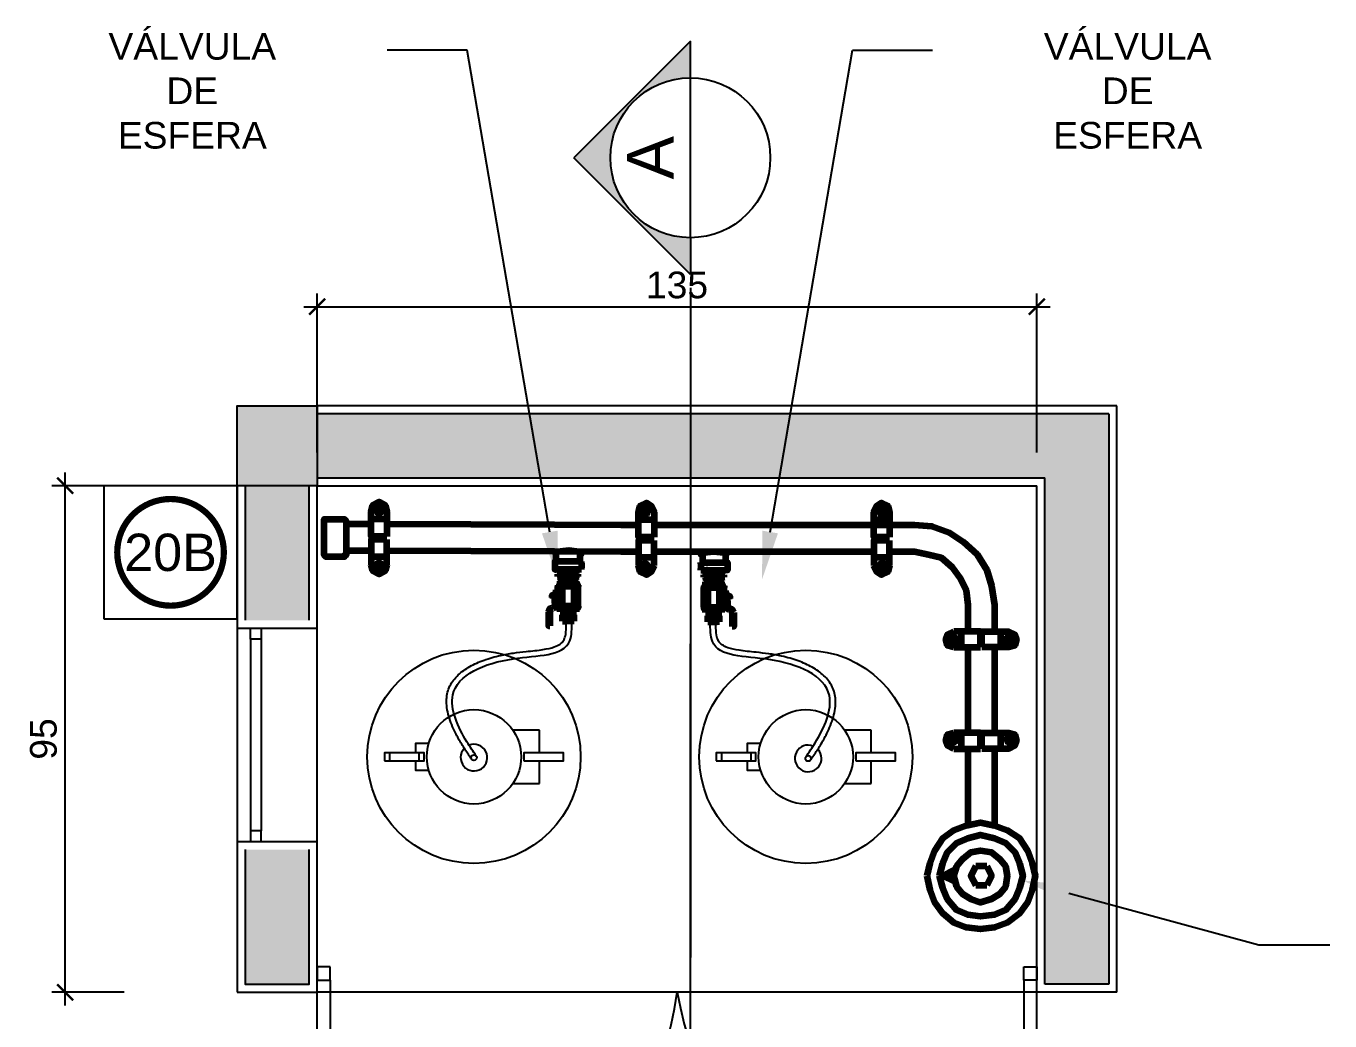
# Model space of a CAD drawing. Header units: millimetres. Extents: x 4161 to 13726, y 828 to 4470.
# Drawn here: x 9017.6 to 9262.2, y 3333.3 to 3519.8 of the extents above; entities that cross this region are included whole.
import ezdxf
from ezdxf import colors
from ezdxf.entities.mleader import LeaderData, LeaderLine
from ezdxf.enums import TextEntityAlignment as Align
from ezdxf.math import Vec2, Vec3

# ---------------------------------------------------------------- set-up
doc = ezdxf.new("R2010")
doc.units = ezdxf.units.MM
doc.header["$LTSCALE"] = 10
doc.linetypes.add('DASHDOT', pattern=[25.4, 12.7, -6.35, 0, -6.35])
doc.linetypes.add('DASHEDX2', pattern=[38.1, 25.4, -12.7])
for name, color, linetype in [('01', 1, 'Continuous'), ('25-dim1', 1, 'Continuous'), ('25-Símbolos_Gráficos', 1, 'Continuous'), ('AR-ESQ', 2, 'Continuous'), ('ARQ-EQP-VISTA', 1, 'Continuous'), ('AUX_01', 1, 'Continuous'), ('cabine', 1, 'Continuous'), ('cotas indicativas', 1, 'Continuous')]:
    doc.layers.add(name, color=color, linetype=linetype)
doc.layers.add('P', color=250, linetype='Continuous', lineweight=100)
doc.styles.add('ARIAL', font='arial.ttf', dxfattribs={"height": 0.2})
doc.styles.add('Arial2', font='arial.ttf')
doc.styles.add('r80', font='arial.ttf')
doc.styles.get("Standard").update_dxf_attribs({"font": 'arial.ttf'})
doc.dimstyles.new('cadnorma_dim1', dxfattribs={"dimscale": 0, "dimtxt": 2, "dimasz": 1.2, "dimexe": 1, "dimexo": 2.5, "dimgap": 0.6, "dimtad": 1, "dimdec": 1, "dimdsep": 46, "dimtxsty": 'r80', "dimblk": 'ARCHTICK', "dimblk1": 'ARCHTICK', "dimblk2": 'ARCHTICK', "dimcen": -1, "dimdle": 1, "dimclrd": 1, "dimclre": 1, "dimclrt": 2, "dimaunit": 1, "dimazin": 0, "dimtfac": 1, "dimtix": 1, "dimtmove": 2, "dimatfit": 0, "dimfxl": 1, "dimarcsym": 0})

# ---------------------------------------------------------------- blocks, each defined once
blk = doc.blocks.new('_ArchTick')
at = {"color": 0, "linetype": 'ByBlock', "const_width": 0.15}
blk.add_lwpolyline([(-0.5, -0.5), (0.5, 0.5)], dxfattribs=at)
blk = doc.blocks.new('*D17')
at = {"layer": '25-dim1', "color": 1, "lineweight": -2, "transparency": 16777216}
for p, q in [((9024.93, 3336.13), (9024.93, 3436.13)), ((9051, 3433.63), (9022.43, 3433.63)), ((9036, 3338.63), (9022.43, 3338.63))]:
    blk.add_line(p, q, dxfattribs=at)
at = {"layer": 'Defpoints', "color": 0, "transparency": 16777216}
for p in [(9024.93, 3433.63), (9057.25, 3433.63), (9042.25, 3338.63)]:
    blk.add_point(p, dxfattribs=at)
at = {"layer": '25-dim1', "color": 1, "lineweight": -2, "transparency": 16777216, "xscale": 3, "yscale": 3, "zscale": 3}
for p, rotation in [((9024.93, 3433.63), 90), ((9024.93, 3338.63), 270)]:
    blk.add_blockref('_ArchTick', p, dxfattribs=dict(at, rotation=rotation))
at = {"layer": '25-dim1', "color": 2, "transparency": 16777216, "insert": (9020.87, 3386.13), "char_height": 5, "attachment_point": 5, "rotation": 90, "style": 'r80'}
blk.add_mtext('95', dxfattribs=at)
blk = doc.blocks.new('*D23')
at = {"layer": 'cabine', "color": 1, "lineweight": -2, "transparency": 16777216}
for p, q in [((9072.19, 3439.88), (9072.19, 3469.69)), ((9207.19, 3439.88), (9207.19, 3469.69)), ((9069.69, 3467.19), (9209.69, 3467.19))]:
    blk.add_line(p, q, dxfattribs=at)
at = {"layer": 'Defpoints', "color": 0, "transparency": 16777216}
for p in [(9207.19, 3467.19), (9072.19, 3433.63), (9207.19, 3433.63)]:
    blk.add_point(p, dxfattribs=at)
at = {"layer": 'cabine', "color": 1, "lineweight": -2, "transparency": 16777216, "xscale": 3, "yscale": 3, "zscale": 3, "rotation": 180}
blk.add_blockref('_ArchTick', (9072.19, 3467.19), dxfattribs=at)
at = {"layer": 'cabine', "color": 1, "lineweight": -2, "transparency": 16777216, "xscale": 3, "yscale": 3, "zscale": 3}
blk.add_blockref('_ArchTick', (9207.19, 3467.19), dxfattribs=at)
at = {"layer": 'cabine', "color": 2, "transparency": 16777216, "insert": (9139.69, 3471.24), "char_height": 5, "attachment_point": 5, "style": 'r80'}
blk.add_mtext('135', dxfattribs=at)
blk = doc.blocks.new('Extintor')
at = {"layer": 'cabine', "linetype": 'DASHEDX2'}
blk.add_lwpolyline([(-250, -125), (0, -125), (0, 125), (-250, 125)], close=True, dxfattribs=at)
at = {"layer": 'cabine', "color": 1, "ltscale": 5, "const_width": 11.6}
blk.add_lwpolyline([(-225, 0, 1), (-25, 0, 1), (-225, 0, 1.12211)], format="xyb", dxfattribs=at)
at = {"layer": 'cabine', "color": 1, "ltscale": 5, "style": 'ARIAL'}
blk.add_text('20B', height=70, dxfattribs=at).set_placement((-125, 0), align=Align.MIDDLE_CENTER)
blk = doc.blocks.new('B190')
at = {"layer": 'cabine', "color": 252, "ltscale": 5}
for p, q in [((245.6, 99.4), (146.2, 99.4)), ((245.6, 14.9), (245.6, 99.4)), ((-316.2, 14.9), (-316.2, -14.9)), ((-206.9, 14.9), (-206.9, -14.9)), ((245.6, -99.4), (245.6, -14.9)), ((146.2, -99.4), (245.6, -99.4))]:
    blk.add_line(p, q, dxfattribs=at)
for points in [[(-170.1, 49.2), (-170.1, 49.7), (-219.8, 49.7), (-219.8, 14.9)], [(-219.8, -14.9), (-219.8, -49.7), (-170.1, -49.7), (-170.1, -49.2)]]:
    blk.add_lwpolyline(points, dxfattribs=at)
for points in [[(-336.1, -14.9), (-187, -14.9), (-187, 14.9), (-336.1, 14.9)], [(187, -14.9), (336.1, -14.9), (336.1, 14.9), (187, 14.9)]]:
    blk.add_lwpolyline(points, close=True, dxfattribs=at)
at = {"layer": 'cabine', "color": 5}
for radius in [400, 177]:
    blk.add_circle((0, 0), radius, dxfattribs=at)
blk = doc.blocks.new('*U9')
h = blk.add_hatch(color=1)
h.dxf.hatch_style = 1
h.paths.add_polyline_path([(0, 0.875), (0.875, 0), (0.6, 0, 1), (-0.6, 0), (-0.875, 0)])
at = {"color": 1}
for p, q in [((-0.875, 0), (0, 0.875)), ((0.875, 0), (0, 0.875)), ((-0.6, 0), (-0.875, 0)), ((0.6, 0), (0.875, 0))]:
    blk.add_line(p, q, dxfattribs=at)
at = {"color": 6, "linetype": 'DASHDOT'}
blk.add_line((-0.975, 0), (-6, 0), dxfattribs=at)
at = {"color": 4}
blk.add_line((-0.6, 0), (0.6, 0), dxfattribs=at)
at = {"color": 2}
blk.add_circle((0, 0), 0.6, dxfattribs=at)
for tag, height, p in [('NUM_CORTE', 0.35, (0, 0.3)), ('NUM_prancha', 0.2, (0, -0.25))]:
    blk.add_attdef(tag, text='', height=height).set_placement(p, align=Align.MIDDLE_CENTER)
blk = doc.blocks.new('*U8')
h = blk.add_hatch(color=1)
h.dxf.hatch_style = 1
h.paths.add_polyline_path([(0, 0.875), (-0.875, 0), (-0.6, 0, -1), (0.6, 0), (0.875, 0)])
at = {"color": 1}
for p, q in [((-0.875, 0), (0, 0.875)), ((0.875, 0), (0, 0.875)), ((-0.6, 0), (-0.875, 0)), ((0.6, 0), (0.875, 0))]:
    blk.add_line(p, q, dxfattribs=at)
at = {"color": 4}
blk.add_line((0.6, 0), (-0.6, 0), dxfattribs=at)
at = {"color": 6, "linetype": 'DASHDOT'}
blk.add_line((0.975, 0), (6, 0), dxfattribs=at)
at = {"color": 2}
blk.add_circle((0, 0), 0.6, dxfattribs=at)
for tag, height, p in [('NUM_CORTE', 0.35, (0, 0.3)), ('NUM_prancha', 0.2, (0, -0.25))]:
    blk.add_attdef(tag, text='', height=height).set_placement(p, align=Align.MIDDLE_CENTER)

msp = doc.modelspace()

# ---------------------------------------------------------------- hatches: boundary and pattern name
at = {"layer": 'ARQ-EQP-VISTA', "ltscale": 10}
msp.add_hatch(color=252, dxfattribs=at).paths.add_polyline_path([(9072.19, 3448.63), (9057.19, 3448.63), (9057.19, 3433.63), (9072.19, 3433.63)])
h = msp.add_hatch(color=252, dxfattribs=at)
h.paths.add_polyline_path([(9208.69, 3435.13), (9220.69, 3435.13), (9220.69, 3340.13), (9208.69, 3340.13)])
h.paths.add_polyline_path([(9220.69, 3435.13), (9220.69, 3447.13), (9072.19, 3447.13), (9072.19, 3435.13)])
h.paths.add_polyline_path([(9058.69, 3408.38), (9070.69, 3408.38), (9070.69, 3433.63), (9058.69, 3433.63)])
h.paths.add_polyline_path([(9070.69, 3365.38), (9058.69, 3365.38), (9058.69, 3340.13), (9070.69, 3340.13)])

# ---------------------------------------------------------------- linework, layer by layer
at = {"color": 3, "linetype": 'Continuous'}
for points in [[(9059.71, 3406.88), (9061.71, 3406.88), (9061.71, 3404.86), (9059.71, 3404.86)], [(9059.71, 3366.88), (9061.71, 3366.88), (9061.71, 3368.9), (9059.71, 3368.9)]]:
    msp.add_lwpolyline(points, close=True, dxfattribs=at)
for centre in [(9101.6, 3382.63), (9164.29, 3382.48)]:
    msp.add_circle(centre, 0.53)
for centre, start, end in [((9101.6, 3382.63), 136.3946, 111.8985), ((9164.29, 3382.48), 68.1015, 43.6054)]:
    msp.add_arc(centre, 2.5, start, end)
for points, knots in [([(9101.17, 3382.33), (9100.96, 3382.62), (9100.76, 3382.92), (9100.13, 3383.83), (9099.72, 3384.46), (9098.89, 3385.81), (9098.49, 3386.53), (9097.62, 3388.29), (9097.18, 3389.34), (9096.58, 3391.47), (9096.41, 3392.55), (9096.48, 3394.04), (9096.54, 3394.47), (9096.76, 3395.3), (9096.91, 3395.7), (9097.48, 3396.85), (9098.02, 3397.53), (9099.29, 3398.74), (9100.03, 3399.26), (9101.66, 3400.18), (9102.55, 3400.58), (9104.47, 3401.27), (9105.52, 3401.57), (9107.38, 3401.98), (9108.19, 3402.13), (9109.8, 3402.36), (9110.6, 3402.45), (9112.5, 3402.65), (9113.58, 3402.75), (9115.35, 3403.03), (9116.07, 3403.19), (9117.09, 3403.55), (9117.45, 3403.73), (9118.03, 3404.12), (9118.24, 3404.34), (9118.48, 3404.71), (9118.54, 3404.83), (9118.65, 3405.12), (9118.7, 3405.28), (9118.84, 3405.9), (9118.89, 3406.45), (9118.92, 3407.43), (9118.92, 3407.82), (9118.92, 3408.23)], [0, 0, 0, 0, 1.100972, 1.100972, 3.302915, 3.302915, 5.504859, 5.504859, 8.468843, 8.468843, 11.432828, 11.432828, 12.646241, 12.646241, 13.859655, 13.859655, 16.321878, 16.321878, 18.784101, 18.784101, 21.246325, 21.246325, 23.839444, 23.839444, 25.738586, 25.738586, 27.637728, 27.637728, 30.390903, 30.390903, 32.692071, 32.692071, 34.354684, 34.354684, 36.017297, 36.017297, 36.772955, 36.772955, 37.528614, 37.528614, 39.309106, 39.309106, 40.427009, 40.427009, 40.427009, 40.427009]), ([(9102.04, 3382.93), (9101.45, 3383.78), (9099.13, 3387.11), (9094.87, 3396.69), (9107.83, 3402.18), (9119.96, 3401.48), (9119.98, 3406.88), (9119.98, 3408.23)], [0, 0, 0, 0, 3.181369, 12.393404, 25.583687, 36.727616, 40.427009, 40.427009, 40.427009, 40.427009]), ([(9163.85, 3382.78), (9164.45, 3383.64), (9166.76, 3386.96), (9171.02, 3396.54), (9158.06, 3402.03), (9145.93, 3401.34), (9145.92, 3406.73), (9145.91, 3408.08)], [0, 0, 0, 0, 3.181369, 12.393404, 25.583687, 36.727616, 40.427009, 40.427009, 40.427009, 40.427009]), ([(9164.72, 3382.18), (9164.93, 3382.47), (9165.14, 3382.77), (9165.76, 3383.68), (9166.18, 3384.31), (9167, 3385.67), (9167.41, 3386.39), (9168.27, 3388.14), (9168.71, 3389.2), (9169.31, 3391.32), (9169.49, 3392.4), (9169.41, 3393.89), (9169.35, 3394.32), (9169.13, 3395.15), (9168.98, 3395.55), (9168.41, 3396.7), (9167.88, 3397.39), (9166.6, 3398.59), (9165.86, 3399.12), (9164.23, 3400.03), (9163.35, 3400.43), (9161.42, 3401.13), (9160.37, 3401.42), (9158.51, 3401.84), (9157.71, 3401.98), (9156.09, 3402.21), (9155.29, 3402.3), (9153.39, 3402.5), (9152.31, 3402.6), (9150.54, 3402.88), (9149.82, 3403.04), (9148.8, 3403.4), (9148.44, 3403.58), (9147.87, 3403.97), (9147.65, 3404.19), (9147.41, 3404.56), (9147.35, 3404.69), (9147.24, 3404.97), (9147.19, 3405.13), (9147.05, 3405.75), (9147.01, 3406.3), (9146.97, 3407.28), (9146.97, 3407.68), (9146.97, 3408.08)], [0, 0, 0, 0, 1.100972, 1.100972, 3.302915, 3.302915, 5.504859, 5.504859, 8.468843, 8.468843, 11.432828, 11.432828, 12.646241, 12.646241, 13.859655, 13.859655, 16.321878, 16.321878, 18.784101, 18.784101, 21.246325, 21.246325, 23.839444, 23.839444, 25.738586, 25.738586, 27.637728, 27.637728, 30.390903, 30.390903, 32.692071, 32.692071, 34.354684, 34.354684, 36.017297, 36.017297, 36.772955, 36.772955, 37.528614, 37.528614, 39.309106, 39.309106, 40.427009, 40.427009, 40.427009, 40.427009])]:
    msp.add_open_spline(points, degree=3, knots=knots)
at = {"layer": '01', "color": 251}
for p, q in [((9220.69, 3447.13), (9072.19, 3447.13)), ((9072.19, 3447.13), (9072.19, 3435.13)), ((9220.69, 3447.13), (9220.69, 3340.13)), ((9072.19, 3435.13), (9208.69, 3435.13)), ((9208.69, 3435.13), (9208.69, 3435.13)), ((9208.69, 3340.13), (9208.69, 3435.13)), ((9220.69, 3340.13), (9208.69, 3340.13))]:
    msp.add_line(p, q, dxfattribs=at)
for points in [[(9070.69, 3408.38), (9070.69, 3433.63), (9058.69, 3433.63), (9058.69, 3408.38)], [(9058.69, 3365.38), (9058.69, 3340.13), (9070.69, 3340.13), (9070.69, 3365.38)]]:
    msp.add_lwpolyline(points, dxfattribs=at)
at = {"layer": 'AR-ESQ'}
for p, q in [((9059.71, 3404.86), (9059.71, 3368.9)), ((9061.71, 3404.86), (9061.71, 3368.9))]:
    msp.add_line(p, q, dxfattribs=at)
at = {"layer": 'cabine', "color": 1}
for p, q in [((9222.19, 3448.63), (9072.19, 3448.63)), ((9222.19, 3338.63), (9222.19, 3448.63)), ((9057.19, 3433.63), (9057.19, 3406.88)), ((9072.19, 3406.88), (9072.19, 3433.63)), ((9072.19, 3433.63), (9207.19, 3433.63)), ((9207.19, 3338.63), (9207.19, 3433.63)), ((9057.19, 3406.88), (9072.19, 3406.88)), ((9057.19, 3406.88), (9057.19, 3366.88)), ((9072.19, 3366.88), (9072.19, 3406.88)), ((9057.19, 3366.88), (9057.19, 3338.63)), ((9057.19, 3366.88), (9072.19, 3366.88)), ((9072.19, 3338.63), (9072.19, 3366.88)), ((9072.19, 3280.17), (9072.19, 3340.92)), ((9074.62, 3340.92), (9074.62, 3280.17)), ((9204.76, 3340.92), (9204.76, 3280.17)), ((9207.19, 3280.17), (9207.19, 3340.92)), ((9057.19, 3338.63), (9072.19, 3338.63)), ((9222.19, 3338.63), (9207.19, 3338.63))]:
    msp.add_line(p, q, dxfattribs=at)
msp.add_lwpolyline([(9072.19, 3433.63), (9057.19, 3433.63), (9057.19, 3448.63), (9072.19, 3448.63)], close=True, dxfattribs=at)
for points in [[(9074.62, 3343.42), (9072.19, 3343.42), (9072.19, 3340.92), (9074.62, 3340.92), (9074.62, 3343.42)], [(9204.76, 3343.42), (9207.19, 3343.42), (9207.19, 3340.92), (9204.76, 3340.92), (9204.76, 3343.42)]]:
    msp.add_lwpolyline(points, dxfattribs=at)
at = {"layer": 'cabine', "linetype": 'Continuous'}
msp.add_lwpolyline([(9207.19, 3338.63), (9072.19, 3338.63)], dxfattribs=at)
at = {"layer": 'cabine', "color": 1}
for centre, radius, start, end in [((9069.57, 3348.26), 70.78, 274.0936, 352.1783), ((9213.74, 3352.46), 75.33, 190.577, 263.1512)]:
    msp.add_arc(centre, radius, start, end, dxfattribs=at)
at = {"layer": 'cotas indicativas', "linetype": 'ByBlock', "lineweight": -2}
msp.add_line((9248.82, 3347.51), (9262.15, 3347.51), dxfattribs=at)
msp.add_lwpolyline([(9213.16, 3357.24), (9248.82, 3347.51)], dxfattribs=at)
at = {"layer": 'cotas indicativas'}
msp.add_solid([(9212.77, 3355.79), (9204.48, 3359.61), (9213.55, 3358.69)], dxfattribs=at)
at = {"layer": 'P', "color": 0, "linetype": 'Continuous'}
for points in [[(9085.26, 3424.11), (9082.32, 3424.11), (9082.32, 3428.81), (9082.61, 3429.99), (9083.79, 3430.58), (9084.96, 3429.99), (9085.26, 3428.81), (9085.26, 3424.11)], [(9083.49, 3428.81), (9083.49, 3429.4), (9083.79, 3429.4), (9084.08, 3429.4), (9084.08, 3428.52), (9083.79, 3428.52), (9083.49, 3428.52), (9083.49, 3428.81)], [(9083.49, 3428.81), (9083.49, 3429.4), (9083.79, 3429.4), (9084.08, 3429.4), (9084.38, 3428.81), (9084.08, 3428.52), (9083.79, 3428.52), (9083.49, 3428.52), (9083.49, 3428.81)], [(9083.49, 3428.52), (9083.49, 3428.81), (9083.49, 3429.4), (9084.08, 3429.4), (9084.38, 3428.81), (9084.08, 3428.52), (9083.49, 3428.52)], [(9135.42, 3423.96), (9132.48, 3423.96), (9132.48, 3428.67), (9132.77, 3429.84), (9133.95, 3430.43), (9134.83, 3429.84), (9135.42, 3428.67), (9135.42, 3423.96)], [(9133.06, 3428.67), (9133.36, 3429.25), (9133.95, 3429.25), (9133.95, 3429.25), (9134.24, 3428.67), (9133.95, 3428.37), (9133.95, 3428.37), (9133.36, 3428.37), (9133.06, 3428.67)], [(9133.36, 3428.37), (9133.06, 3428.67), (9133.36, 3429.25), (9133.95, 3429.25), (9134.24, 3428.67), (9133.95, 3428.37), (9133.36, 3428.37)], [(9133.36, 3428.67), (9133.36, 3429.25), (9133.95, 3429.25), (9133.95, 3429.25), (9134.24, 3428.67), (9133.95, 3428.37), (9133.95, 3428.37), (9133.36, 3428.37), (9133.36, 3428.67)], [(9179.53, 3423.96), (9176.59, 3423.96), (9176.59, 3428.67), (9177.18, 3429.84), (9178.06, 3430.43), (9179.24, 3429.84), (9179.53, 3428.67), (9179.53, 3423.96)], [(9177.77, 3428.67), (9178.06, 3429.25), (9178.06, 3429.25), (9178.65, 3429.25), (9178.65, 3428.37), (9178.06, 3428.37), (9178.06, 3428.37), (9177.77, 3428.67)], [(9177.77, 3428.67), (9177.77, 3429.25), (9178.06, 3429.25), (9178.65, 3429.25), (9178.94, 3428.67), (9178.65, 3428.37), (9178.06, 3428.37), (9177.77, 3428.37), (9177.77, 3428.67)], [(9178.06, 3428.37), (9177.77, 3428.67), (9178.06, 3429.25), (9178.35, 3429.25), (9178.94, 3428.67), (9178.35, 3428.37), (9178.06, 3428.37)], [(9073.79, 3427.34), (9077.32, 3427.34), (9077.61, 3427.05), (9077.61, 3420.58), (9077.32, 3420.58), (9077.32, 3420.28), (9073.79, 3420.28), (9073.49, 3420.58), (9073.49, 3427.34), (9073.79, 3427.34)], [(9077.61, 3426.46), (9082.32, 3426.46)], [(9085.26, 3427.34), (9082.32, 3427.34)], [(9084.08, 3428.52), (9083.49, 3428.52)], [(9085.26, 3426.46), (9132.48, 3426.31)], [(9129.15, 3426.31), (9132.48, 3426.31)], [(9135.42, 3427.2), (9132.48, 3427.2)], [(9133.95, 3428.37), (9133.65, 3428.37)], [(9135.42, 3426.31), (9176.59, 3426.31)], [(9174.24, 3426.31), (9184.24, 3426.31)], [(9179.53, 3427.2), (9176.59, 3427.2)], [(9178.35, 3428.37), (9178.06, 3428.37)], [(9179.53, 3426.31), (9184.24, 3426.31), (9187.47, 3426.02), (9190.71, 3424.84), (9193.35, 3423.08), (9196, 3420.73), (9197.77, 3417.78), (9198.65, 3414.84), (9199.24, 3411.31), (9199.24, 3406.31)], [(9077.61, 3421.46), (9082.32, 3421.46)], [(9085.26, 3423.52), (9082.32, 3423.52), (9082.32, 3418.81)], [(9085.26, 3418.81), (9085.26, 3423.52)], [(9085.26, 3421.46), (9132.48, 3421.31)], [(9121.75, 3421.17), (9119.39, 3421.46), (9116.75, 3421.17)], [(9135.42, 3423.37), (9132.48, 3423.37), (9132.48, 3418.67)], [(9135.42, 3418.67), (9135.42, 3423.37)], [(9179.53, 3423.37), (9176.59, 3423.37), (9176.59, 3418.67)], [(9179.53, 3418.67), (9179.53, 3423.37)], [(9085.26, 3420.28), (9082.32, 3420.28)], [(9083.49, 3418.81), (9083.49, 3418.23), (9084.08, 3418.23), (9084.08, 3418.81), (9083.79, 3419.11), (9083.49, 3418.81), (9083.49, 3418.81)], [(9084.08, 3419.11), (9083.49, 3419.11)], [(9083.49, 3418.81), (9083.49, 3418.23), (9083.79, 3417.93), (9084.08, 3418.23), (9084.38, 3418.81), (9084.08, 3419.11), (9083.49, 3419.11), (9083.49, 3418.81)], [(9083.49, 3419.11), (9083.49, 3418.81), (9083.49, 3418.23), (9084.08, 3418.23), (9084.38, 3418.81), (9084.08, 3419.11), (9083.49, 3419.11)], [(9117.04, 3420.87), (9116.75, 3421.17)], [(9117.04, 3419.4), (9117.04, 3419.4), (9116.75, 3419.4), (9116.75, 3419.11)], [(9116.75, 3419.11), (9116.75, 3418.23)], [(9117.04, 3419.4), (9117.04, 3420.87)], [(9121.75, 3419.4), (9117.04, 3419.4)], [(9121.75, 3421.17), (9121.75, 3420.87), (9121.45, 3420.87), (9121.45, 3419.4)], [(9121.45, 3419.4), (9121.45, 3419.4)], [(9121.75, 3419.11), (9121.75, 3419.4), (9121.75, 3419.4)], [(9121.75, 3419.11), (9121.75, 3418.23)], [(9129.15, 3421.31), (9132.48, 3421.31)], [(9135.42, 3420.14), (9132.48, 3420.14)], [(9133.06, 3418.67), (9133.36, 3418.08), (9133.95, 3417.78), (9133.95, 3418.08), (9134.24, 3418.67), (9133.95, 3418.96), (9133.36, 3418.96), (9133.06, 3418.67)], [(9133.36, 3418.96), (9133.06, 3418.67), (9133.36, 3418.08), (9133.95, 3418.08), (9134.24, 3418.67), (9133.95, 3418.96), (9133.36, 3418.96)], [(9133.36, 3418.67), (9133.36, 3418.08), (9133.95, 3418.08), (9134.24, 3418.67), (9133.95, 3418.67), (9133.95, 3418.96), (9133.36, 3418.67), (9133.36, 3418.67)], [(9133.95, 3418.96), (9133.65, 3418.96)], [(9135.42, 3421.31), (9176.59, 3421.31)], [(9144.15, 3421.02), (9146.5, 3421.31), (9149.15, 3421.02)], [(9144.15, 3421.02), (9144.15, 3420.73), (9144.44, 3420.73), (9144.44, 3419.25)], [(9144.15, 3419.25), (9148.85, 3419.25)], [(9144.15, 3418.96), (9144.15, 3419.25), (9144.15, 3419.25)], [(9144.15, 3418.96), (9144.15, 3418.08)], [(9144.44, 3419.25), (9144.44, 3419.25)], [(9148.85, 3420.73), (9149.15, 3421.02)], [(9148.85, 3419.25), (9148.85, 3420.73)], [(9148.85, 3419.25), (9148.85, 3419.25), (9149.15, 3419.25), (9149.15, 3418.96)], [(9149.15, 3418.96), (9149.15, 3418.08)], [(9179.53, 3420.14), (9176.59, 3420.14)], [(9177.77, 3418.67), (9178.06, 3418.08), (9178.65, 3418.08), (9178.65, 3418.67), (9178.06, 3418.96), (9178.06, 3418.67), (9177.77, 3418.67)], [(9177.77, 3418.67), (9177.77, 3418.08), (9178.06, 3417.78), (9178.65, 3418.08), (9178.94, 3418.67), (9178.65, 3418.96), (9177.77, 3418.96), (9177.77, 3418.67)], [(9178.06, 3418.96), (9177.77, 3418.67), (9178.06, 3418.08), (9178.35, 3418.08), (9178.94, 3418.67), (9178.35, 3418.96), (9178.06, 3418.96)], [(9178.35, 3418.96), (9178.06, 3418.96)], [(9179.53, 3421.31), (9184.24, 3421.31), (9186.88, 3420.73), (9189.24, 3420.14), (9191.29, 3418.37), (9192.77, 3416.31), (9193.94, 3413.96), (9194.24, 3411.31), (9194.24, 3406.31)], [(9085.26, 3418.81), (9084.96, 3417.64), (9083.79, 3417.05), (9082.61, 3417.64), (9082.32, 3418.81)], [(9116.75, 3418.23), (9116.75, 3417.93), (9117.04, 3417.93)], [(9121.75, 3417.93), (9117.04, 3417.93)], [(9117.33, 3417.05), (9117.92, 3417.2), (9118.51, 3417.05)], [(9117.33, 3416.61), (9117.33, 3417.05)], [(9118.51, 3416.61), (9117.92, 3416.46), (9117.33, 3416.61)], [(9120.72, 3417.64), (9117.92, 3417.34), (9117.78, 3417.2), (9117.78, 3417.2)], [(9117.78, 3416.46), (9117.78, 3416.46), (9117.92, 3416.46)], [(9117.92, 3417.64), (9120.72, 3417.93)], [(9117.92, 3417.93), (9118.22, 3417.78)], [(9118.22, 3417.78), (9117.92, 3417.64)], [(9117.92, 3417.64), (9120.72, 3417.64)], [(9118.22, 3417.64), (9117.92, 3417.64), (9117.92, 3417.34)], [(9117.92, 3417.64), (9118.22, 3417.64)], [(9117.92, 3417.2), (9120.72, 3417.2)], [(9118.22, 3416.02), (9117.92, 3416.17), (9117.92, 3416.46)], [(9117.92, 3416.46), (9120.72, 3416.46)], [(9117.92, 3416.46), (9120.72, 3416.17)], [(9118.51, 3417.05), (9119.25, 3417.2), (9119.98, 3417.05)], [(9118.51, 3416.61), (9118.51, 3417.05)], [(9119.98, 3416.61), (9119.25, 3416.46), (9118.51, 3416.61)], [(9119.98, 3417.05), (9120.72, 3417.2), (9121.16, 3417.05)], [(9119.98, 3416.61), (9119.98, 3417.05)], [(9121.16, 3416.61), (9120.72, 3416.46), (9119.98, 3416.61)], [(9120.42, 3417.93), (9120.72, 3417.93)], [(9120.72, 3417.93), (9120.42, 3417.78)], [(9120.42, 3417.78), (9120.72, 3417.64)], [(9120.57, 3417.64), (9120.72, 3417.64), (9120.72, 3417.34)], [(9120.72, 3417.64), (9120.57, 3417.64)], [(9120.57, 3416.02), (9120.72, 3416.17), (9120.72, 3416.46)], [(9120.86, 3417.2), (9120.86, 3417.2), (9120.72, 3417.34)], [(9120.72, 3416.46), (9120.86, 3416.46), (9120.86, 3416.46)], [(9121.16, 3416.61), (9121.16, 3417.05)], [(9121.75, 3417.93), (9121.75, 3417.93), (9121.75, 3418.23)], [(9135.42, 3418.67), (9134.83, 3417.49), (9133.95, 3416.9), (9132.77, 3417.49), (9132.48, 3418.67)], [(9144.15, 3417.78), (9144.15, 3417.78), (9144.15, 3418.08)], [(9144.15, 3417.78), (9148.85, 3417.78)], [(9145.91, 3416.9), (9145.18, 3417.05), (9144.74, 3416.9)], [(9144.74, 3416.46), (9144.74, 3416.9)], [(9144.74, 3416.46), (9145.18, 3416.31), (9145.91, 3416.46)], [(9145.03, 3417.05), (9145.03, 3417.05), (9145.18, 3417.2)], [(9145.47, 3417.78), (9145.18, 3417.78)], [(9147.97, 3417.49), (9145.18, 3417.78)], [(9145.18, 3417.78), (9145.47, 3417.64)], [(9145.47, 3417.64), (9145.18, 3417.49)], [(9147.97, 3417.49), (9145.18, 3417.49)], [(9145.32, 3417.49), (9145.18, 3417.49), (9145.18, 3417.2)], [(9145.18, 3417.49), (9145.32, 3417.49)], [(9145.18, 3417.49), (9147.97, 3417.2), (9148.12, 3417.05), (9148.12, 3417.05)], [(9147.97, 3417.05), (9145.18, 3417.05)], [(9147.38, 3416.9), (9146.65, 3417.05), (9145.91, 3416.9)], [(9145.91, 3416.46), (9145.91, 3416.9)], [(9145.91, 3416.46), (9146.65, 3416.31), (9147.38, 3416.46)], [(9148.56, 3416.9), (9147.97, 3417.05), (9147.38, 3416.9)], [(9147.38, 3416.46), (9147.38, 3416.9)], [(9147.38, 3416.46), (9147.97, 3416.31), (9148.56, 3416.46)], [(9147.97, 3417.78), (9147.68, 3417.64)], [(9147.68, 3417.64), (9147.97, 3417.49)], [(9147.68, 3417.49), (9147.97, 3417.49), (9147.97, 3417.2)], [(9147.97, 3417.49), (9147.68, 3417.49)], [(9148.56, 3416.46), (9148.56, 3416.9)], [(9149.15, 3418.08), (9149.15, 3417.78), (9148.85, 3417.78)], [(9179.53, 3418.67), (9179.24, 3417.49), (9178.06, 3416.9), (9177.18, 3417.49), (9176.59, 3418.67)], [(9117.04, 3413.08), (9117.04, 3414.11)], [(9117.04, 3413.08), (9117.04, 3414.11)], [(9117.04, 3414.11), (9117.04, 3414.11)], [(9117.33, 3414.99), (9117.63, 3414.99), (9117.63, 3415.14), (9117.63, 3414.99)], [(9117.33, 3414.99), (9117.33, 3414.7), (9117.63, 3414.7)], [(9121.16, 3414.7), (9117.33, 3414.7)], [(9117.33, 3413.37), (9117.33, 3414.7)], [(9118.07, 3414.99), (9117.48, 3414.99)], [(9118.07, 3414.7), (9117.48, 3414.7)], [(9117.92, 3415.14), (9117.63, 3415.14), (9117.92, 3415.14)], [(9117.63, 3414.7), (9117.63, 3414.99)], [(9117.63, 3414.99), (9117.92, 3414.99)], [(9117.63, 3412.78), (9117.63, 3414.7)], [(9117.92, 3414.7), (9117.63, 3414.7)], [(9117.78, 3415.73), (9120.86, 3415.73)], [(9117.78, 3415.14), (9117.78, 3415.73)], [(9117.78, 3412.78), (9117.78, 3414.7)], [(9117.92, 3416.17), (9120.72, 3416.02)], [(9118.22, 3415.87), (9117.92, 3416.02)], [(9117.92, 3416.02), (9118.22, 3416.02)], [(9117.92, 3416.02), (9120.72, 3415.87)], [(9119.1, 3415.73), (9117.92, 3415.87), (9118.22, 3415.73)], [(9117.92, 3415.87), (9118.22, 3415.87)], [(9117.92, 3414.7), (9117.92, 3415.14), (9117.92, 3414.99)], [(9117.92, 3414.99), (9118.22, 3414.99)], [(9117.92, 3412.78), (9117.92, 3414.7)], [(9118.22, 3414.7), (9117.92, 3414.7)], [(9118.07, 3412.78), (9118.07, 3414.7)], [(9118.22, 3414.7), (9118.22, 3414.99)], [(9118.22, 3412.78), (9118.22, 3414.7)], [(9118.22, 3412.78), (9118.22, 3414.7)], [(9118.36, 3414.7), (9118.36, 3415.73)], [(9120.28, 3414.7), (9120.28, 3415.73)], [(9120.42, 3416.02), (9120.72, 3416.02)], [(9120.72, 3415.87), (9120.42, 3416.02)], [(9120.42, 3415.73), (9120.72, 3415.87)], [(9120.42, 3414.7), (9120.42, 3414.99)], [(9120.42, 3414.99), (9120.72, 3414.99)], [(9120.42, 3412.93), (9120.42, 3414.7), (9120.42, 3412.93)], [(9120.72, 3414.7), (9120.42, 3414.7)], [(9120.72, 3416.02), (9120.57, 3416.02)], [(9121.16, 3414.99), (9120.57, 3414.99)], [(9120.57, 3412.93), (9120.57, 3414.7)], [(9121.16, 3414.7), (9120.57, 3414.7)], [(9120.72, 3415.14), (9120.72, 3414.7)], [(9120.72, 3414.99), (9120.72, 3415.14)], [(9121.01, 3415.14), (9120.72, 3415.14)], [(9121.01, 3415.14), (9120.72, 3415.14)], [(9120.72, 3414.99), (9121.01, 3414.99)], [(9120.72, 3414.99), (9121.01, 3414.99)], [(9120.72, 3412.93), (9120.72, 3414.7)], [(9121.01, 3414.7), (9120.72, 3414.7)], [(9120.86, 3415.14), (9120.86, 3415.73)], [(9120.86, 3412.93), (9120.86, 3414.7)], [(9121.16, 3414.99), (9121.01, 3414.99), (9121.01, 3415.14), (9121.01, 3414.99)], [(9121.01, 3414.7), (9121.01, 3414.99)], [(9121.16, 3414.99), (9121.16, 3414.7), (9121.01, 3414.7)], [(9121.01, 3412.93), (9121.01, 3414.7)], [(9121.16, 3411.02), (9121.16, 3414.7)], [(9144.74, 3414.84), (9144.88, 3414.84), (9144.88, 3414.99), (9144.88, 3414.84)], [(9144.74, 3414.84), (9144.74, 3414.55), (9144.88, 3414.55)], [(9144.74, 3414.84), (9145.32, 3414.84)], [(9144.74, 3414.55), (9148.56, 3414.55)], [(9144.74, 3414.55), (9145.32, 3414.55)], [(9144.74, 3410.87), (9144.74, 3414.55)], [(9144.88, 3414.99), (9145.18, 3414.99)], [(9144.88, 3414.99), (9145.18, 3414.99)], [(9144.88, 3414.55), (9144.88, 3414.84)], [(9145.18, 3414.84), (9144.88, 3414.84)], [(9145.18, 3414.84), (9144.88, 3414.84)], [(9144.88, 3412.78), (9144.88, 3414.55)], [(9144.88, 3414.55), (9145.18, 3414.55)], [(9145.18, 3416.31), (9145.03, 3416.31), (9145.03, 3416.31)], [(9148.12, 3415.58), (9145.03, 3415.58)], [(9145.03, 3414.99), (9145.03, 3415.58)], [(9145.03, 3412.78), (9145.03, 3414.55)], [(9145.32, 3415.87), (9145.18, 3416.02), (9145.18, 3416.31)], [(9147.97, 3416.31), (9145.18, 3416.31)], [(9147.97, 3416.31), (9145.18, 3416.02)], [(9147.97, 3416.02), (9145.18, 3415.87)], [(9145.47, 3415.87), (9145.18, 3415.87)], [(9145.18, 3415.87), (9145.32, 3415.87)], [(9147.97, 3415.87), (9145.18, 3415.73)], [(9145.18, 3415.73), (9145.47, 3415.87)], [(9145.47, 3415.58), (9145.18, 3415.73)], [(9145.18, 3414.99), (9145.18, 3414.55)], [(9145.18, 3414.84), (9145.18, 3414.99)], [(9145.47, 3414.84), (9145.18, 3414.84)], [(9145.18, 3412.78), (9145.18, 3414.55)], [(9145.18, 3414.55), (9145.47, 3414.55)], [(9145.32, 3412.78), (9145.32, 3414.55)], [(9145.47, 3414.55), (9145.47, 3414.84)], [(9145.47, 3412.78), (9145.47, 3414.55), (9145.47, 3412.78)], [(9145.62, 3414.55), (9145.62, 3415.58)], [(9146.79, 3415.58), (9147.97, 3415.73), (9147.68, 3415.58)], [(9147.53, 3414.55), (9147.53, 3415.58)], [(9147.68, 3415.87), (9147.97, 3416.02), (9147.97, 3416.31)], [(9147.68, 3415.73), (9147.97, 3415.87)], [(9147.97, 3415.87), (9147.68, 3415.87)], [(9147.97, 3415.73), (9147.68, 3415.73)], [(9147.68, 3414.55), (9147.68, 3414.84)], [(9147.97, 3414.84), (9147.68, 3414.84)], [(9147.68, 3412.64), (9147.68, 3414.55)], [(9147.68, 3412.64), (9147.68, 3414.55)], [(9147.68, 3414.55), (9147.97, 3414.55)], [(9147.82, 3414.84), (9148.41, 3414.84)], [(9147.82, 3412.64), (9147.82, 3414.55)], [(9147.82, 3414.55), (9148.41, 3414.55)], [(9148.12, 3416.31), (9148.12, 3416.31), (9147.97, 3416.31)], [(9147.97, 3414.55), (9147.97, 3414.99), (9147.97, 3414.84)], [(9147.97, 3414.99), (9148.26, 3414.99), (9147.97, 3414.99)], [(9148.26, 3414.84), (9147.97, 3414.84)], [(9147.97, 3412.64), (9147.97, 3414.55)], [(9147.97, 3414.55), (9148.26, 3414.55)], [(9148.12, 3414.99), (9148.12, 3415.58)], [(9148.12, 3412.64), (9148.12, 3414.55)], [(9148.56, 3414.84), (9148.26, 3414.84), (9148.26, 3414.99), (9148.26, 3414.84)], [(9148.26, 3414.55), (9148.26, 3414.84)], [(9148.56, 3414.84), (9148.56, 3414.55), (9148.26, 3414.55)], [(9148.26, 3412.64), (9148.26, 3414.55)], [(9148.56, 3413.23), (9148.56, 3414.55)], [(9116.45, 3413.08), (9116.3, 3413.08), (9116.3, 3412.64)], [(9116.3, 3413.08), (9116.3, 3413.08)], [(9116.3, 3412.64), (9116.3, 3412.64), (9116.3, 3413.08)], [(9116.3, 3413.08), (9116.45, 3413.08)], [(9116.75, 3412.64), (9116.3, 3412.64)], [(9116.3, 3412.64), (9116.45, 3412.64)], [(9116.45, 3413.23), (9116.75, 3413.23), (9116.75, 3413.08)], [(9116.45, 3413.08), (9116.45, 3413.23)], [(9116.45, 3412.64), (9116.45, 3413.08)], [(9116.75, 3412.64), (9116.75, 3413.08), (9116.45, 3413.08)], [(9116.45, 3412.49), (9116.45, 3413.08)], [(9116.45, 3412.49), (9116.45, 3412.64)], [(9116.75, 3412.49), (9116.45, 3412.49)], [(9116.75, 3413.37), (9117.04, 3413.37)], [(9116.75, 3411.61), (9116.75, 3413.37)], [(9116.75, 3412.49), (9116.75, 3413.08)], [(9116.75, 3412.64), (9116.75, 3412.49)], [(9116.75, 3412.2), (9116.75, 3411.17)], [(9117.33, 3413.08), (9116.89, 3413.08), (9116.89, 3412.64)], [(9116.89, 3412.64), (9117.33, 3412.64)], [(9117.04, 3413.23), (9117.33, 3413.23)], [(9117.04, 3412.2), (9117.04, 3412.64)], [(9117.04, 3412.2), (9117.04, 3412.64)], [(9117.04, 3412.49), (9117.33, 3412.49)], [(9117.04, 3412.2), (9117.04, 3412.2)], [(9117.04, 3412.2), (9117.04, 3411.17)], [(9117.33, 3412.34), (9117.33, 3413.37)], [(9117.33, 3413.37), (9117.33, 3413.23), (9117.33, 3413.23)], [(9117.33, 3413.08), (9117.33, 3413.08), (9117.33, 3413.08)], [(9117.33, 3412.64), (9117.33, 3412.64), (9117.33, 3412.49)], [(9117.33, 3412.49), (9117.33, 3412.34)], [(9118.22, 3411.02), (9117.33, 3411.02), (9117.33, 3412.34)], [(9117.63, 3411.02), (9117.63, 3412.78)], [(9117.78, 3411.02), (9117.78, 3412.78)], [(9117.92, 3411.02), (9117.92, 3412.78)], [(9118.07, 3411.02), (9118.07, 3412.78)], [(9118.22, 3411.02), (9118.22, 3412.78)], [(9118.22, 3411.02), (9118.22, 3412.78)], [(9120.42, 3411.02), (9120.42, 3412.93), (9120.42, 3411.02)], [(9120.57, 3411.02), (9120.57, 3412.93)], [(9120.72, 3411.02), (9120.72, 3412.93)], [(9120.86, 3411.02), (9120.86, 3412.93)], [(9121.01, 3411.02), (9121.01, 3412.93)], [(9144.88, 3410.87), (9144.88, 3412.78)], [(9145.03, 3410.87), (9145.03, 3412.78)], [(9145.18, 3410.87), (9145.18, 3412.78)], [(9145.32, 3410.87), (9145.32, 3412.78)], [(9145.47, 3410.87), (9145.47, 3412.78), (9145.47, 3410.87)], [(9147.68, 3410.87), (9147.68, 3412.64)], [(9147.68, 3410.87), (9147.68, 3412.64)], [(9147.68, 3410.87), (9148.56, 3410.87), (9148.56, 3412.2)], [(9147.82, 3410.87), (9147.82, 3412.64)], [(9147.97, 3410.87), (9147.97, 3412.64)], [(9148.12, 3410.87), (9148.12, 3412.64)], [(9148.26, 3410.87), (9148.26, 3412.64)], [(9148.56, 3412.2), (9148.56, 3413.23)], [(9148.56, 3413.23), (9148.56, 3413.08), (9148.56, 3413.08)], [(9148.85, 3413.08), (9148.56, 3413.08)], [(9148.56, 3412.93), (9149, 3412.93), (9149, 3412.49)], [(9148.56, 3412.93), (9148.56, 3412.93), (9148.56, 3412.93)], [(9149, 3412.49), (9148.56, 3412.49)], [(9148.56, 3412.49), (9148.56, 3412.49), (9148.56, 3412.34)], [(9148.85, 3412.34), (9148.56, 3412.34)], [(9148.56, 3412.34), (9148.56, 3412.2)], [(9148.85, 3412.93), (9148.85, 3413.96)], [(9148.85, 3412.93), (9148.85, 3413.96)], [(9148.85, 3413.96), (9148.85, 3413.96)], [(9149.15, 3413.23), (9148.85, 3413.23)], [(9148.85, 3412.05), (9148.85, 3412.49)], [(9148.85, 3412.05), (9148.85, 3412.49)], [(9148.85, 3412.05), (9148.85, 3412.05)], [(9148.85, 3412.05), (9148.85, 3411.02)], [(9149.15, 3411.46), (9149.15, 3413.23)], [(9149.44, 3413.08), (9149.15, 3413.08), (9149.15, 3412.93)], [(9149.15, 3412.49), (9149.15, 3412.93), (9149.44, 3412.93)], [(9149.15, 3412.34), (9149.15, 3412.93)], [(9149.15, 3412.49), (9149.59, 3412.49)], [(9149.15, 3412.49), (9149.15, 3412.34)], [(9149.15, 3412.34), (9149.44, 3412.34)], [(9149.15, 3412.05), (9149.15, 3411.02)], [(9149.44, 3412.93), (9149.44, 3413.08)], [(9149.44, 3412.49), (9149.44, 3412.93)], [(9149.44, 3412.93), (9149.59, 3412.93), (9149.59, 3412.49)], [(9149.59, 3412.93), (9149.44, 3412.93)], [(9149.44, 3412.34), (9149.44, 3412.93)], [(9149.59, 3412.49), (9149.44, 3412.49)], [(9149.44, 3412.34), (9149.44, 3412.49)], [(9149.59, 3412.93), (9149.59, 3412.93)], [(9149.59, 3412.49), (9149.59, 3412.49), (9149.59, 3412.93)], [(9115.57, 3409.99), (9115.86, 3410.58), (9116.3, 3410.73)], [(9115.57, 3409.99), (9115.57, 3407.34), (9115.86, 3407.34)], [(9115.86, 3409.99), (9116.01, 3410.43), (9116.3, 3410.58)], [(9115.86, 3409.99), (9115.86, 3407.34)], [(9116.3, 3410.73), (9116.45, 3410.73)], [(9116.3, 3410.58), (9116.45, 3410.58)], [(9117.04, 3411.17), (9116.75, 3410.73), (9116.45, 3410.58)], [(9116.75, 3411.17), (9116.6, 3410.87), (9116.45, 3410.73)], [(9121.16, 3411.02), (9117.33, 3411.02)], [(9117.33, 3411.02), (9117.33, 3410.73), (9117.63, 3410.73)], [(9118.07, 3410.73), (9117.48, 3410.73)], [(9117.63, 3410.73), (9117.63, 3411.02)], [(9117.92, 3410.73), (9117.63, 3410.73)], [(9117.78, 3409.99), (9117.78, 3410.73)], [(9120.86, 3409.99), (9117.78, 3409.99)], [(9117.92, 3411.02), (9117.92, 3410.73), (9118.22, 3410.73)], [(9118.07, 3409.99), (9120.72, 3409.99)], [(9118.22, 3410.73), (9118.22, 3411.02)], [(9118.22, 3408.23), (9118.95, 3408.23), (9118.95, 3409.4)], [(9118.22, 3408.23), (9118.22, 3409.4)], [(9118.22, 3409.4), (9118.95, 3409.4)], [(9118.36, 3411.02), (9118.36, 3409.99)], [(9118.66, 3409.99), (9118.51, 3409.84), (9118.66, 3409.84), (9118.51, 3409.7)], [(9118.51, 3409.99), (9120.13, 3409.99)], [(9120.13, 3409.7), (9118.51, 3409.84)], [(9118.66, 3409.7), (9118.51, 3409.7)], [(9118.51, 3409.7), (9118.66, 3409.7)], [(9118.51, 3409.7), (9118.51, 3409.55), (9118.51, 3409.55)], [(9120.13, 3409.55), (9118.51, 3409.7)], [(9120.13, 3409.7), (9118.51, 3409.7)], [(9120.28, 3409.55), (9118.51, 3409.55)], [(9119.98, 3409.99), (9118.66, 3409.99)], [(9118.95, 3409.4), (9119.69, 3409.4)], [(9119.98, 3409.99), (9119.98, 3409.84), (9119.54, 3409.99)], [(9120.42, 3408.23), (9119.69, 3408.23), (9119.69, 3409.4)], [(9119.69, 3409.4), (9120.42, 3409.4)], [(9120.13, 3409.7), (9119.98, 3409.84)], [(9119.98, 3409.7), (9120.13, 3409.7)], [(9120.13, 3409.7), (9119.98, 3409.7)], [(9120.28, 3409.55), (9120.13, 3409.55), (9120.13, 3409.7)], [(9120.28, 3411.02), (9120.28, 3409.99)], [(9120.42, 3411.02), (9120.42, 3410.73), (9120.72, 3410.73)], [(9121.16, 3411.02), (9120.42, 3411.02)], [(9120.42, 3408.23), (9120.42, 3409.4)], [(9121.16, 3410.73), (9120.57, 3410.73)], [(9120.72, 3410.73), (9120.72, 3411.02)], [(9121.16, 3411.02), (9121.16, 3410.73), (9120.72, 3410.73)], [(9120.86, 3409.99), (9120.86, 3410.73)], [(9121.01, 3410.73), (9121.01, 3411.02)], [(9144.74, 3410.87), (9148.56, 3410.87)], [(9144.74, 3410.87), (9144.74, 3410.58), (9145.18, 3410.58)], [(9144.74, 3410.87), (9145.47, 3410.87)], [(9144.74, 3410.58), (9145.32, 3410.58)], [(9144.88, 3410.58), (9144.88, 3410.87)], [(9145.03, 3409.84), (9145.03, 3410.58)], [(9145.03, 3409.84), (9148.12, 3409.84)], [(9145.18, 3410.58), (9145.18, 3410.87)], [(9145.47, 3410.87), (9145.47, 3410.58), (9145.18, 3410.58)], [(9147.82, 3409.84), (9145.18, 3409.84)], [(9145.47, 3408.08), (9146.21, 3408.08), (9146.21, 3409.25)], [(9145.47, 3408.08), (9145.47, 3409.25)], [(9146.21, 3409.25), (9145.47, 3409.25)], [(9145.62, 3410.87), (9145.62, 3409.84)], [(9145.62, 3409.4), (9145.76, 3409.4), (9145.76, 3409.55)], [(9145.62, 3409.4), (9147.38, 3409.4)], [(9147.38, 3409.84), (9145.76, 3409.84)], [(9145.76, 3409.55), (9145.91, 3409.7)], [(9145.76, 3409.55), (9147.38, 3409.7)], [(9145.91, 3409.55), (9145.76, 3409.55)], [(9145.76, 3409.55), (9145.91, 3409.55)], [(9145.76, 3409.4), (9147.38, 3409.55)], [(9145.76, 3409.55), (9147.38, 3409.55)], [(9145.91, 3409.84), (9145.91, 3409.7), (9146.35, 3409.84)], [(9145.91, 3409.84), (9147.24, 3409.84)], [(9146.94, 3409.25), (9146.21, 3409.25)], [(9147.68, 3408.08), (9146.94, 3408.08), (9146.94, 3409.25)], [(9147.68, 3409.25), (9146.94, 3409.25)], [(9147.24, 3409.84), (9147.38, 3409.7), (9147.24, 3409.7), (9147.38, 3409.55)], [(9147.24, 3409.55), (9147.38, 3409.55)], [(9147.38, 3409.55), (9147.24, 3409.55)], [(9147.38, 3409.55), (9147.38, 3409.4), (9147.38, 3409.4)], [(9147.53, 3410.87), (9147.53, 3409.84)], [(9147.68, 3410.58), (9147.68, 3410.87)], [(9147.97, 3410.87), (9147.97, 3410.58), (9147.68, 3410.58)], [(9147.68, 3408.08), (9147.68, 3409.25)], [(9147.82, 3410.58), (9148.41, 3410.58)], [(9147.97, 3410.58), (9148.26, 3410.58)], [(9148.12, 3409.84), (9148.12, 3410.58)], [(9148.26, 3410.58), (9148.26, 3410.87)], [(9148.56, 3410.87), (9148.56, 3410.58), (9148.26, 3410.58)], [(9148.85, 3411.02), (9149.15, 3410.58), (9149.44, 3410.43)], [(9149.15, 3411.02), (9149.29, 3410.73), (9149.44, 3410.58)], [(9149.59, 3410.58), (9149.44, 3410.58)], [(9149.59, 3410.43), (9149.44, 3410.43)], [(9150.32, 3409.84), (9150.03, 3410.43), (9149.59, 3410.58)], [(9150.03, 3409.84), (9149.88, 3410.28), (9149.59, 3410.43)], [(9150.03, 3409.84), (9150.03, 3407.2)], [(9150.32, 3409.84), (9150.32, 3407.2), (9150.03, 3407.2)], [(9119.98, 3408.23), (9118.66, 3408.23)], [(9119.69, 3408.23), (9118.95, 3408.23)], [(9145.91, 3408.08), (9147.24, 3408.08)], [(9146.21, 3408.08), (9146.94, 3408.08)], [(9191.59, 3403.37), (9190.41, 3403.67), (9190.12, 3404.84), (9190.41, 3405.73), (9191.59, 3406.31)], [(9191.59, 3405.14), (9191.29, 3405.14), (9191, 3404.84), (9191.29, 3404.55), (9191.59, 3404.25), (9191.88, 3404.55), (9191.88, 3405.14), (9191.59, 3405.14)], [(9191.59, 3405.14), (9191, 3405.14), (9191, 3404.25), (9191.88, 3404.25), (9192.18, 3404.84), (9191.88, 3405.14), (9191.59, 3405.14)], [(9191.88, 3404.84), (9191.59, 3405.14), (9191, 3404.84), (9191, 3404.55), (9191.59, 3404.25), (9191.88, 3404.55), (9191.88, 3404.84)], [(9196.59, 3403.37), (9196.59, 3406.31), (9191.59, 3406.31)], [(9191.88, 3404.55), (9191.88, 3404.84)], [(9193.06, 3403.37), (9193.06, 3406.31)], [(9196.88, 3403.37), (9196.88, 3406.31), (9201.88, 3406.31), (9203.06, 3405.73), (9203.35, 3404.84), (9203.06, 3403.67), (9201.88, 3403.37), (9196.88, 3403.37)], [(9200.41, 3403.37), (9200.41, 3406.31)], [(9201.88, 3405.14), (9202.18, 3405.14), (9202.18, 3404.84), (9202.18, 3404.25), (9201.59, 3404.25), (9201.29, 3404.84), (9201.59, 3405.14), (9201.88, 3405.14)], [(9201.88, 3405.14), (9202.18, 3405.14), (9202.18, 3404.84), (9202.18, 3404.55), (9201.88, 3404.25), (9201.59, 3404.55), (9201.59, 3405.14), (9201.88, 3405.14)], [(9201.59, 3404.84), (9201.88, 3405.14), (9202.18, 3404.84), (9202.18, 3404.55), (9201.88, 3404.25), (9201.59, 3404.55), (9201.59, 3404.84)], [(9201.59, 3404.55), (9201.59, 3404.84)], [(9191.59, 3403.37), (9196.59, 3403.37)], [(9194.24, 3403.37), (9194.24, 3387.25)], [(9199.24, 3403.37), (9199.24, 3387.25)], [(9191.59, 3384.31), (9190.41, 3384.9), (9190.12, 3385.78), (9190.41, 3386.96), (9191.59, 3387.25)], [(9196.59, 3384.31), (9196.59, 3387.25), (9191.59, 3387.25)], [(9193.06, 3384.31), (9193.06, 3387.25)], [(9196.88, 3384.31), (9196.88, 3387.25), (9201.88, 3387.25), (9203.06, 3386.96), (9203.35, 3385.78), (9203.06, 3384.9), (9201.88, 3384.31), (9196.88, 3384.31)], [(9200.41, 3384.31), (9200.41, 3387.25)], [(9191.59, 3386.37), (9191.29, 3386.37), (9191, 3385.78), (9191.29, 3385.78), (9191.59, 3385.49), (9191.88, 3385.78), (9191.88, 3386.37), (9191.59, 3386.37)], [(9191.59, 3386.37), (9191, 3386.37), (9191, 3385.78), (9191.59, 3385.49), (9191.88, 3385.78), (9192.18, 3385.78), (9191.88, 3386.37), (9191.59, 3386.37)], [(9191.88, 3386.37), (9191.59, 3386.37), (9191, 3386.37), (9191, 3385.78), (9191.59, 3385.49), (9191.88, 3385.78), (9191.88, 3386.37)], [(9191.88, 3385.78), (9191.88, 3386.08)], [(9201.88, 3386.37), (9202.18, 3386.37), (9202.18, 3385.78), (9202.18, 3385.78), (9201.88, 3385.49), (9201.59, 3385.78), (9201.59, 3386.37), (9201.88, 3386.37)], [(9201.88, 3386.37), (9202.18, 3386.37), (9202.18, 3385.78), (9201.88, 3385.49), (9201.59, 3385.78), (9201.59, 3386.37), (9201.88, 3386.37)], [(9201.59, 3386.37), (9201.88, 3386.37), (9202.18, 3386.37), (9202.18, 3385.78), (9201.88, 3385.49), (9201.59, 3385.78), (9201.59, 3386.37)], [(9201.59, 3385.78), (9201.59, 3386.08)], [(9191.59, 3384.31), (9196.59, 3384.31)], [(9194.24, 3384.31), (9194.24, 3370.19)], [(9199.24, 3384.31), (9199.24, 3370.19)], [(9186.59, 3360.49), (9187.18, 3362.84), (9188.06, 3365.19), (9189.53, 3367.55), (9191.59, 3369.02), (9193.94, 3369.9), (9196.59, 3370.49), (9199.24, 3369.9), (9201.59, 3369.02), (9203.94, 3367.55), (9205.41, 3365.19), (9206.29, 3362.84), (9206.88, 3360.49), (9206.29, 3357.84), (9205.41, 3355.49), (9203.94, 3353.43), (9201.59, 3351.66), (9199.24, 3350.78), (9196.59, 3350.49), (9193.94, 3350.78), (9191.59, 3351.66), (9189.53, 3353.43), (9188.06, 3355.49), (9187.18, 3357.84), (9186.59, 3360.49)], [(9188.94, 3360.49), (9189.53, 3362.84), (9190.41, 3364.9), (9192.18, 3366.66), (9194.24, 3367.55), (9196.59, 3368.14), (9199.24, 3367.55), (9201.29, 3366.66), (9203.06, 3364.9), (9203.94, 3362.84), (9204.53, 3360.49), (9203.94, 3358.14), (9203.06, 3356.08), (9201.29, 3354.02), (9199.24, 3353.14), (9196.59, 3352.84), (9194.24, 3353.14), (9192.18, 3354.02), (9190.41, 3356.08), (9189.53, 3358.14), (9188.94, 3360.49)], [(9191.59, 3360.49), (9192.18, 3362.25), (9193.35, 3363.72), (9194.82, 3364.9), (9196.59, 3365.19), (9198.65, 3364.9), (9200.12, 3363.72), (9201.29, 3362.25), (9201.59, 3360.49), (9201.29, 3358.43), (9200.12, 3356.96), (9198.65, 3356.08), (9196.59, 3355.49), (9194.82, 3356.08), (9193.35, 3356.96), (9192.18, 3358.43), (9191.59, 3360.49)], [(9191.88, 3359.31), (9189.53, 3360.49), (9191.88, 3361.66)], [(9191.59, 3359.31), (9191.59, 3361.37)], [(9195.71, 3362.25), (9194.82, 3360.49), (9195.71, 3358.72)], [(9197.77, 3362.25), (9195.71, 3362.25)], [(9197.77, 3362.25), (9198.65, 3360.49), (9197.77, 3358.72)], [(9195.71, 3358.72), (9197.77, 3358.72)]]:
    msp.add_lwpolyline(points, dxfattribs=at)

# ---------------------------------------------------------------- block references
at = {"layer": '25-Símbolos_Gráficos', "xscale": 25, "yscale": 25, "zscale": 25, "rotation": 90}
for name, p in [('*U9', (9142.19, 3495.13)), ('*U8', (9142.19, 3254))]:
    msp.add_blockref(name, p, dxfattribs=at).add_auto_attribs({'NUM_CORTE': 'A'})
at = {"layer": 'AUX_01', "linetype": 'Continuous', "xscale": 0.1, "yscale": 0.1, "zscale": 0.1}
msp.add_blockref('Extintor', (9057.19, 3421.13), dxfattribs=at)
at = {"layer": 'cabine', "linetype": 'Continuous', "xscale": 0.05, "yscale": 0.05, "zscale": 0.05}
for p in [(9101.6, 3382.78), (9163.85, 3382.78)]:
    msp.add_blockref('B190', p, dxfattribs=at)

# ---------------------------------------------------------------- dimensions: what is measured, and where the dimension line sits
at = {"layer": '25-dim1'}
dim = msp.add_linear_dim(base=(9024.93, 3433.63), p1=(9042.25, 3338.63), p2=(9057.25, 3433.63), angle=90, dimstyle='cadnorma_dim1', override={"dimscale": 2.5}, dxfattribs=at)
dim.commit()
dim.dimension.update_dxf_attribs({"geometry": '*D17', "text_midpoint": (9020.87, 3386.13)})
at = {"layer": 'cabine', "color": 1}
dim = msp.add_linear_dim(base=(9207.19, 3467.19), p1=(9072.19, 3433.63), p2=(9207.19, 3433.63), dimstyle='cadnorma_dim1', override={"dimscale": 2.5}, dxfattribs=at)
dim.commit()
dim.dimension.update_dxf_attribs({"geometry": '*D23', "text_midpoint": (9139.69, 3471.24)})

# ---------------------------------------------------------------- leaders
at = {"layer": 'cotas indicativas'}
ml = msp.add_multileader_mtext('Standard', dxfattribs=at)
ml.set_content('{\\f@Arial Unicode MS|b0|i0|c0|p34;VÁLVULA DE ESFERA}', color=256, style='Arial2')
ml.set_leader_properties()
ml.build(insert=Vec2(0, 0))
ml.multileader.update_dxf_attribs({"text_left_attachment_type": 2, "text_right_attachment_type": 2, "dogleg_length": 15, "arrow_head_size": 9})
ctx = ml.context
ctx.base_point, ctx.char_height, ctx.arrow_head_size, ctx.landing_gap_size, ctx.plane_origin = Vec3(9012.19, 3515.33), 5, 9, 0.1, Vec3(9103.16, 3490.66)
ctx.left_attachment, ctx.right_attachment, ctx.text_align_type = 2, 2, 1
notes = []
notes.append((ctx, [(0, (1, 1, 0), (9100.34, 3515.33), (-1, 0), 15, [(0, [(9117.33, 3416.07)], 0, [])])]))
ctx.mtext.insert, ctx.mtext.width, ctx.mtext.alignment, ctx.mtext.flow_direction = Vec3(9048.77, 3518.52), 0.0667, 2, 5
ml = msp.add_multileader_mtext('Standard', dxfattribs=at)
ml.set_content('{\\f@Arial Unicode MS|b0|i0|c0|p34;VÁLVULA DE ESFERA}', color=256, style='Arial2')
ml.set_leader_properties()
ml.build(insert=Vec2(0, 0))
ml.multileader.update_dxf_attribs({"text_left_attachment_type": 2, "text_right_attachment_type": 2, "dogleg_length": 15, "arrow_head_size": 9})
ctx = ml.context
ctx.base_point, ctx.char_height, ctx.arrow_head_size, ctx.landing_gap_size, ctx.plane_origin = Vec3(9187.63, 3515.33), 5, 9, 0.1, Vec3(9169.82, 3490.66)
ctx.left_attachment, ctx.right_attachment, ctx.text_align_type = 2, 2, 1
notes.append((ctx, [(0, (1, 1, 0), (9172.63, 3515.33), (1, 0), 15, [(0, [(9155.64, 3416.07)], 0, [])])]))
ctx.mtext.insert, ctx.mtext.width, ctx.mtext.alignment, ctx.mtext.flow_direction = Vec3(9224.21, 3518.52), 0.0667, 2, 5
for ctx, leaders in notes:
    for number, flags, end, landing, length, lines in leaders:
        leader = LeaderData()
        leader.index, (leader.has_last_leader_line, leader.has_dogleg_vector, leader.attachment_direction) = number, flags
        leader.last_leader_point, leader.dogleg_vector, leader.dogleg_length = Vec3(end), Vec3(landing), length
        for number, points, colour, breaks in lines:
            line = LeaderLine()
            line.index, line.vertices, line.color, line.breaks = number, Vec3.list(points), colors.encode_raw_color(colour), breaks
            leader.lines.append(line)
        ctx.leaders.append(leader)

doc.saveas('drawing.dxf')
